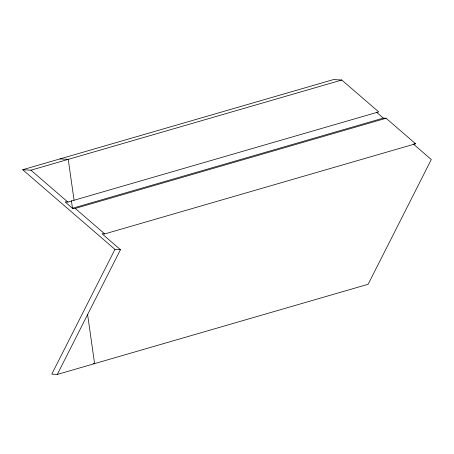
<?xml version="1.0" encoding="UTF-8"?>
<svg xmlns="http://www.w3.org/2000/svg" width="454" height="454" viewBox="0 0 454 454"><rect width="100%" height="100%" fill="white"/><g stroke="black" fill="none" stroke-linecap="round" stroke-linejoin="round"><path stroke-width="0.68" d="M57.289 374.442L120.452 249.694L114.958 249.388L51.79 374.136L57.289 374.442L368.132 284.278L431.3 159.53L413.378 144.054M114.958 249.388L22.7 169.722L333.548 79.558L341.788 80.023L378.693 111.888L67.845 202.053L65.098 201.894L72.481 208.273L75.228 208.426L386.076 118.261L415.597 143.753L104.749 233.918L102.002 233.765L120.452 249.694M22.7 169.722L30.94 170.188L341.788 80.023M386.076 118.261L383.324 118.108L72.481 208.273L71.414 200.776M414.224 143.674L415.597 143.753M60.002 158.9L68.242 159.365L74.064 200.248M93.218 363.546L94.591 363.62L87.605 314.565M376.474 112.189L383.324 118.108M30.94 170.188L67.845 202.053M75.228 208.426L104.749 233.918"/></g></svg>
